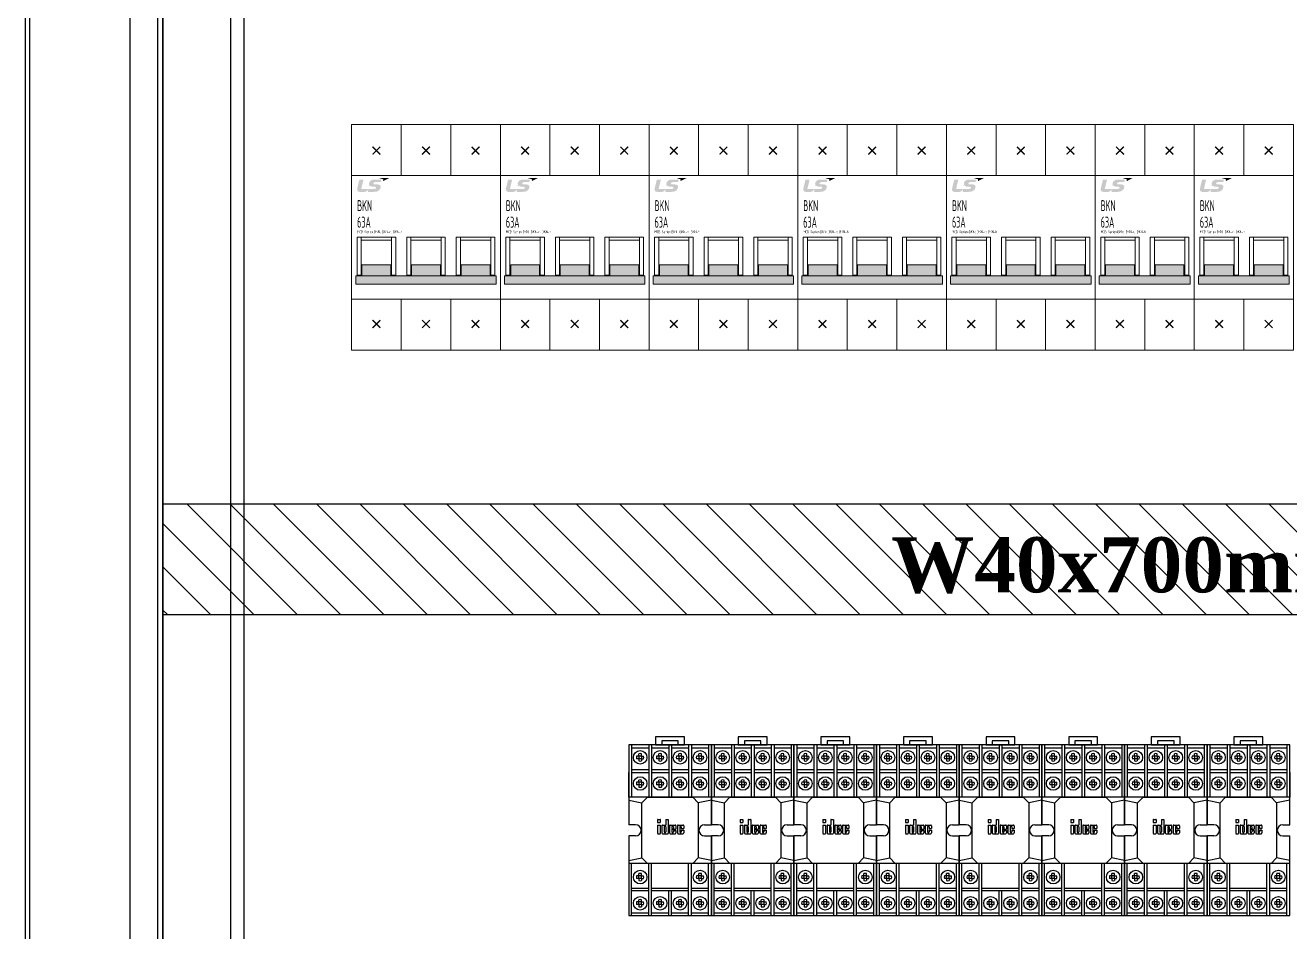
# Model space of a CAD drawing. Header units: millimetres. Extents: x 0 to 3565, y 0 to 2487.
# Drawn here: x 2192.3 to 2651.5, y 1440.3 to 1769.7 of the extents above; entities that cross this region are included whole.
import ezdxf
from ezdxf.enums import TextEntityAlignment as Align

# ---------------------------------------------------------------- set-up
doc = ezdxf.new("R2010")
doc.units = ezdxf.units.MM
doc.linetypes.add('SOLID', pattern=[0])
doc.layers.add('2', color=2, linetype='Continuous')
doc.layers.add('LAYER1$C$L1', color=3, linetype='SOLID')
doc.layers.add('hw_Text', color=7, linetype='Continuous', lineweight=13)
doc.styles.add('Tahoma', font='timesbd.ttf', dxfattribs={"height": 50})
doc.styles.add('WD_IEC', font='isocp2.shx')

# ---------------------------------------------------------------- blocks, each defined once
blk = doc.blocks.new('*U12926')
at = {"color": 20, "linetype": 'ByBlock', "lineweight": 9, "const_width": 0.5}
for points in [[(-1.41, 1.41), (1.41, -1.41)], [(-1.41, -1.41), (1.41, 1.41)]]:
    blk.add_lwpolyline(points, dxfattribs=at)
blk = doc.blocks.new('*U442')
h = blk.add_hatch(color=10)
edge = h.paths.add_edge_path()
edge.add_spline(control_points=[(10.5597, 6.7227), (10.5597, 6.7227), (15.5292, 6.7227), (15.5292, 6.7227), (15.5292, 6.7227), (12.5227, 5.194), (12.5227, 5.194), (12.5227, 5.194), (12.6282, 5.6846), (12.6608, 5.831), (12.6957, 5.9856), (12.6412, 6.0887), (12.451, 6.1474), (12.2549, 6.2072), (10.5597, 6.7227), (10.5597, 6.7227)], knot_values=[0, 0, 0, 0, 1, 1, 1, 2, 2, 2, 3, 3, 3, 4, 4, 4, 5, 5, 5, 5], degree=3, periodic=0)
h = blk.add_hatch(color=152)
edge = h.paths.add_edge_path()
edge.add_spline(control_points=[(8.564, 2.4685), (8.9563, 2.4685), (9.1808, 2.3695), (9.1808, 2.1071), (9.1808, 1.9364), (9.0647, 1.7112), (8.9598, 1.6289), (8.7187, 1.4434), (8.5071, 1.4239), (7.3804, 1.4239), (7.3804, 1.4239), (1.9845, 1.4239), (1.9845, 1.4239), (1.9845, 1.4239), (3.0765, 6), (3.0765, 6), (3.0765, 6), (1.2699, 6), (1.2699, 6), (1.1455, 6), (1.099, 5.9656), (1.0613, 5.8181), (1.0613, 5.8181), (0.0442, 1.6058), (0.0442, 1.6058), (-0.1471, 0.7691), (0.2857, 0), (1.2486, 0), (2.2111, 0), (2.7619, 0), (3.5799, 0), (4.1541, 0), (4.8861, 0.4936), (5.2879, 1.0618), (5.3385, 1.1329), (5.4271, 1.146), (5.3916, 0.9943), (5.3208, 0.6944), (5.236, 0.3324), (5.2144, 0.2429), (5.1738, 0.067), (5.266, 0), (5.3495, 0), (5.3495, 0), (7.4326, 0), (8.0953, 0), (10.4251, 0), (11.3139, 1.1151), (11.4147, 2.4436), (11.4656, 3.1179), (10.9845, 3.6322), (9.6483, 3.6322), (9.6483, 3.6322), (8.9865, 3.6322), (8.6221, 3.6322), (8.2547, 3.6322), (7.8802, 3.7638), (7.8802, 4.0914), (7.8802, 4.4268), (8.308, 4.7296), (8.8585, 4.7296), (8.8585, 4.7296), (11.3596, 4.7296), (11.3596, 4.7296), (11.3596, 4.7296), (11.5587, 5.5206), (11.6019, 5.7037), (11.6558, 5.9342), (11.5877, 6), (11.4182, 6), (11.4182, 6), (8.3288, 6), (8.3288, 6), (6.5328, 6), (5.7269, 4.8013), (5.7269, 3.9445), (5.7269, 3.0871), (6.4178, 2.4697), (8.1984, 2.4697), (8.1984, 2.4697), (8.564, 2.4685), (8.564, 2.4685)], knot_values=[0, 0, 0, 0, 1, 1, 1, 2, 2, 2, 3, 3, 3, 4, 4, 4, 5, 5, 5, 6, 6, 6, 7, 7, 7, 8, 8, 8, 9, 9, 9, 10, 10, 10, 11, 11, 11, 12, 12, 12, 13, 13, 13, 14, 14, 14, 15, 15, 15, 16, 16, 16, 17, 17, 17, 18, 18, 18, 19, 19, 19, 20, 20, 20, 21, 21, 21, 22, 22, 22, 23, 23, 23, 24, 24, 24, 25, 25, 25, 26, 26, 26, 27, 27, 27, 27], degree=3, periodic=0)
at = {"layer": 'Defpoints', "color": 2, "linetype": 'ByBlock', "lineweight": 9}
blk.add_line((5.7544, 3), (5.7544, 3), dxfattribs=at)
blk = doc.blocks.new('*U469')
at = {"linetype": 'ByBlock', "lineweight": 9}
h = blk.add_hatch(color=254, dxfattribs=at)
h.dxf.hatch_style = 1
h.paths.add_polyline_path([(14.25, -14), (14.25, -10), (3.75, -10), (3.75, -14)])
h = blk.add_hatch(color=254, dxfattribs=at)
h.dxf.hatch_style = 1
h.paths.add_polyline_path([(32.25, -14), (32.25, -10), (21.75, -10), (21.75, -14)])
h = blk.add_hatch(color=254, dxfattribs=at)
h.dxf.hatch_style = 1
h.paths.add_polyline_path([(50.25, -14), (50.25, -10), (39.75, -10), (39.75, -14)])
h = blk.add_hatch(color=253, dxfattribs=at)
h.dxf.hatch_style = 1
h.paths.add_polyline_path([(52.5, -17), (52.5, -14), (1.5, -14), (1.5, -17)])
at = {"color": 0, "linetype": 'ByBlock', "lineweight": 9}
for p, q in [((18, 22.5), (18, 41)), ((36, 22.5), (36, 41)), ((18, -22.5), (18, -41)), ((36, -22.5), (36, -41))]:
    blk.add_line(p, q, dxfattribs=at)
at = {"color": 0, "linetype": 'ByBlock', "lineweight": 18}
for points in [[(0, -41), (54, -41), (54, 41), (0, 41)], [(0, -22.5), (54, -22.5), (54, 22.5), (0, 22.5)]]:
    blk.add_lwpolyline(points, close=True, dxfattribs=at)
at = {"color": 0, "linetype": 'ByBlock', "lineweight": 9}
for points in [[(14.5, -1), (14.5, 0), (3.5, 0), (3.5, -1), (3.5, 0), (2, 0), (2, -13.75), (3.5, -13.75), (3.5, -1), (14.5, -1), (14.5, -13.75), (16, -13.75), (16, 0), (14.5, 0)], [(32.5, -1), (32.5, 0), (21.5, 0), (21.5, -1), (21.5, 0), (20, 0), (20, -13.75), (21.5, -13.75), (21.5, -1), (32.5, -1), (32.5, -13.75), (34, -13.75), (34, 0), (32.5, 0)], [(50.5, -1), (50.5, 0), (39.5, 0), (39.5, -1), (39.5, 0), (38, 0), (38, -13.75), (39.5, -13.75), (39.5, -1), (50.5, -1), (50.5, -13.75), (52, -13.75), (52, 0), (50.5, 0)], [(3.75, -10), (14.25, -10), (14.25, -14), (3.75, -14)], [(21.75, -10), (32.25, -10), (32.25, -14), (21.75, -14)], [(39.75, -10), (50.25, -10), (50.25, -14), (39.75, -14)], [(1.5, -14), (52.5, -14), (52.5, -17), (1.5, -17)]]:
    blk.add_lwpolyline(points, close=True, dxfattribs=at)
for p in [(9, 31.5), (27, 31.5), (45, 31.5)]:
    blk.add_blockref('*U12926', p, dxfattribs=at)
at = {"color": 0, "linetype": 'ByBlock', "lineweight": -2, "xscale": 0.75, "yscale": 0.75, "zscale": 0.75}
blk.add_blockref('*U442', (2, 16.5), dxfattribs=at)
at = {"color": 0, "linetype": 'ByBlock', "lineweight": 9, "xscale": -1, "rotation": 180}
for p in [(9, -31.5), (27, -31.5), (45, -31.5)]:
    blk.add_blockref('*U12926', p, dxfattribs=at)
at = {"layer": 'Defpoints', "color": 8, "style": 'WD_IEC', "width": 0.75}
blk.add_text('MCB Series:BKN; BKN-c; BKN-b', height=1, dxfattribs=at).set_placement((2, 1.5))
at = {"layer": 'hw_Text', "style": 'WD_IEC', "width": 0.5, "flags": 12}
blk.add_attdef('TYPE', (2, 9.5), '', height=4, dxfattribs=at)
at = {"layer": 'hw_Text', "color": 1, "style": 'WD_IEC', "width": 0.5, "flags": 12}
blk.add_attdef('RATE', (2, 3.5), '', height=4, dxfattribs=at)
blk = doc.blocks.new('*U481')
at = {"ltscale": 100}
h = blk.add_hatch(dxfattribs=at)
h.set_pattern_fill('ANSI31', color=253, scale=3.5, angle=-90, style=0)
h.set_pattern_definition([(315, (295, -0.0001), (7.85772, 7.85772), [])])
h.paths.add_polyline_path([(-102.5, 40), (-102.5, 0), (597.5, 0), (597.5, 40)])
at = {"color": 253, "ltscale": 150}
blk.add_lwpolyline([(-102.5, 40), (-102.5, 0), (597.5, 0), (597.5, 40)], close=True, dxfattribs=at)
at = {"color": 253, "ltscale": 5, "style": 'Tahoma'}
blk.add_attdef('SIZE2', text='', height=20, dxfattribs=at).set_placement((247.5, 18), align=Align.MIDDLE_CENTER)
blk = doc.blocks.new('*U458')
for p, q in [((-8433.69, 41763.3), (-8433.69, 41744.3)), ((-8427.44, 41763.3), (-8427.44, 41744.3)), ((-8426.44, 41763.3), (-8426.44, 41744.3)), ((-8420.19, 41763.3), (-8420.19, 41744.3)), ((-8419.19, 41763.3), (-8419.19, 41744.3)), ((-8412.94, 41763.3), (-8412.94, 41744.3)), ((-8411.94, 41763.3), (-8411.94, 41744.3)), ((-8405.69, 41763.3), (-8405.69, 41744.3)), ((-8427.44, 41754.3), (-8433.69, 41754.3)), ((-8420.19, 41754.3), (-8426.44, 41754.3)), ((-8412.94, 41754.3), (-8419.19, 41754.3)), ((-8405.69, 41754.3), (-8411.94, 41754.3)), ((-8404.69, 41744.3), (-8434.69, 41744.3)), ((-8432.19, 41734.3), (-8434.69, 41734.3)), ((-8434.69, 41732.3), (-8434.69, 41732.3)), ((-8407.19, 41734.3), (-8404.69, 41734.3)), ((-8404.69, 41732.3), (-8404.69, 41732.3)), ((-8432.19, 41730.3), (-8434.69, 41730.3)), ((-8407.19, 41730.3), (-8404.69, 41730.3)), ((-8404.69, 41720.3), (-8434.69, 41720.3)), ((-8433.69, 41701.3), (-8433.69, 41720.3)), ((-8427.44, 41701.3), (-8427.44, 41720.3)), ((-8426.44, 41701.3), (-8426.44, 41720.3)), ((-8412.94, 41701.3), (-8412.94, 41720.3)), ((-8411.94, 41701.3), (-8411.94, 41720.3)), ((-8405.69, 41701.3), (-8405.69, 41720.3)), ((-8427.44, 41710.3), (-8433.69, 41710.3)), ((-8412.94, 41710.3), (-8426.44, 41710.3)), ((-8420.19, 41701.3), (-8420.19, 41710.3)), ((-8419.19, 41701.3), (-8419.19, 41710.3)), ((-8405.69, 41710.3), (-8411.94, 41710.3))]:
    blk.add_line(p, q)
at = {"color": 251, "linetype": 'Continuous', "true_color": 0x636466}
for p, q in [((-8431.05, 41759.29), (-8431.83, 41759.29)), ((-8431.05, 41759.29), (-8431.05, 41760.07)), ((-8430.07, 41759.29), (-8431.05, 41759.29)), ((-8431.05, 41759.29), (-8431.05, 41758.31)), ((-8430.07, 41759.29), (-8430.07, 41760.07)), ((-8430.07, 41759.29), (-8429.29, 41759.29)), ((-8430.07, 41759.29), (-8430.07, 41758.31)), ((-8423.8, 41759.29), (-8424.58, 41759.29)), ((-8423.8, 41759.29), (-8423.8, 41760.07)), ((-8422.82, 41759.29), (-8423.8, 41759.29)), ((-8423.8, 41759.29), (-8423.8, 41758.31)), ((-8422.82, 41759.29), (-8422.82, 41760.07)), ((-8422.82, 41759.29), (-8422.04, 41759.29)), ((-8422.82, 41759.29), (-8422.82, 41758.31)), ((-8416.55, 41759.29), (-8417.33, 41759.29)), ((-8416.55, 41759.29), (-8416.55, 41760.07)), ((-8415.57, 41759.29), (-8416.55, 41759.29)), ((-8416.55, 41759.29), (-8416.55, 41758.31)), ((-8415.57, 41759.29), (-8415.57, 41760.07)), ((-8415.57, 41759.29), (-8414.79, 41759.29)), ((-8415.57, 41759.29), (-8415.57, 41758.31)), ((-8409.3, 41759.29), (-8410.08, 41759.29)), ((-8409.3, 41759.29), (-8409.3, 41760.07)), ((-8408.32, 41759.29), (-8409.3, 41759.29)), ((-8409.3, 41759.29), (-8409.3, 41758.31)), ((-8408.32, 41759.29), (-8408.32, 41760.07)), ((-8408.32, 41759.29), (-8407.54, 41759.29)), ((-8408.32, 41759.29), (-8408.32, 41758.31)), ((-8431.05, 41758.31), (-8431.83, 41758.31)), ((-8431.05, 41758.31), (-8431.05, 41757.53)), ((-8430.07, 41758.31), (-8431.05, 41758.31)), ((-8430.07, 41758.31), (-8430.07, 41757.53)), ((-8430.07, 41758.31), (-8429.29, 41758.31)), ((-8423.8, 41758.31), (-8424.58, 41758.31)), ((-8422.82, 41758.31), (-8423.8, 41758.31)), ((-8423.8, 41758.31), (-8423.8, 41757.53)), ((-8422.82, 41758.31), (-8422.82, 41757.53)), ((-8422.82, 41758.31), (-8422.04, 41758.31)), ((-8416.55, 41758.31), (-8417.33, 41758.31)), ((-8415.57, 41758.31), (-8416.55, 41758.31)), ((-8416.55, 41758.31), (-8416.55, 41757.53)), ((-8415.57, 41758.31), (-8415.57, 41757.53)), ((-8415.57, 41758.31), (-8414.79, 41758.31)), ((-8409.3, 41758.31), (-8410.08, 41758.31)), ((-8409.3, 41758.31), (-8409.3, 41757.53)), ((-8408.32, 41758.31), (-8409.3, 41758.31)), ((-8408.32, 41758.31), (-8407.54, 41758.31)), ((-8408.32, 41758.31), (-8408.32, 41757.53)), ((-8431.05, 41749.79), (-8431.83, 41749.79)), ((-8431.05, 41749.79), (-8431.05, 41750.57)), ((-8431.05, 41749.79), (-8431.05, 41748.81)), ((-8430.07, 41749.79), (-8431.05, 41749.79)), ((-8430.07, 41749.79), (-8430.07, 41750.57)), ((-8430.07, 41749.79), (-8429.29, 41749.79)), ((-8430.07, 41749.79), (-8430.07, 41748.81)), ((-8423.8, 41749.79), (-8424.58, 41749.79)), ((-8423.8, 41749.79), (-8423.8, 41750.57)), ((-8422.82, 41749.79), (-8423.8, 41749.79)), ((-8423.8, 41749.79), (-8423.8, 41748.81)), ((-8422.82, 41749.79), (-8422.82, 41750.57)), ((-8422.82, 41749.79), (-8422.04, 41749.79)), ((-8422.82, 41749.79), (-8422.82, 41748.81)), ((-8416.55, 41749.79), (-8417.33, 41749.79)), ((-8416.55, 41749.79), (-8416.55, 41750.57)), ((-8415.57, 41749.79), (-8416.55, 41749.79)), ((-8416.55, 41749.79), (-8416.55, 41748.81)), ((-8415.57, 41749.79), (-8415.57, 41750.57)), ((-8415.57, 41749.79), (-8414.79, 41749.79)), ((-8415.57, 41749.79), (-8415.57, 41748.81)), ((-8409.3, 41749.79), (-8410.08, 41749.79)), ((-8409.3, 41749.79), (-8409.3, 41750.57)), ((-8409.3, 41749.79), (-8409.3, 41748.81)), ((-8408.32, 41749.79), (-8409.3, 41749.79)), ((-8408.32, 41749.79), (-8408.32, 41750.57)), ((-8408.32, 41749.79), (-8407.54, 41749.79)), ((-8408.32, 41749.79), (-8408.32, 41748.81)), ((-8431.05, 41748.81), (-8431.83, 41748.81)), ((-8431.05, 41748.81), (-8431.05, 41748.03)), ((-8430.07, 41748.81), (-8431.05, 41748.81)), ((-8430.07, 41748.81), (-8430.07, 41748.03)), ((-8430.07, 41748.81), (-8429.29, 41748.81)), ((-8423.8, 41748.81), (-8424.58, 41748.81)), ((-8422.82, 41748.81), (-8423.8, 41748.81)), ((-8423.8, 41748.81), (-8423.8, 41748.03)), ((-8422.82, 41748.81), (-8422.82, 41748.03)), ((-8422.82, 41748.81), (-8422.04, 41748.81)), ((-8416.55, 41748.81), (-8417.33, 41748.81)), ((-8415.57, 41748.81), (-8416.55, 41748.81)), ((-8416.55, 41748.81), (-8416.55, 41748.03)), ((-8415.57, 41748.81), (-8415.57, 41748.03)), ((-8415.57, 41748.81), (-8414.79, 41748.81)), ((-8409.3, 41748.81), (-8410.08, 41748.81)), ((-8409.3, 41748.81), (-8409.3, 41748.03)), ((-8408.32, 41748.81), (-8409.3, 41748.81)), ((-8408.32, 41748.81), (-8407.54, 41748.81)), ((-8408.32, 41748.81), (-8408.32, 41748.03)), ((-8431.05, 41715.79), (-8431.83, 41715.79)), ((-8431.05, 41714.81), (-8431.83, 41714.81)), ((-8431.05, 41715.79), (-8431.05, 41716.57)), ((-8431.05, 41714.81), (-8431.05, 41715.79)), ((-8430.07, 41715.79), (-8431.05, 41715.79)), ((-8431.05, 41714.81), (-8431.05, 41714.03)), ((-8430.07, 41714.81), (-8431.05, 41714.81)), ((-8430.07, 41715.79), (-8430.07, 41716.57)), ((-8430.07, 41715.79), (-8429.29, 41715.79)), ((-8430.07, 41714.81), (-8430.07, 41715.79)), ((-8430.07, 41714.81), (-8430.07, 41714.03)), ((-8430.07, 41714.81), (-8429.29, 41714.81)), ((-8409.3, 41715.79), (-8410.08, 41715.79)), ((-8409.3, 41714.81), (-8410.08, 41714.81)), ((-8409.3, 41715.79), (-8409.3, 41716.57)), ((-8409.3, 41714.81), (-8409.3, 41715.79)), ((-8408.32, 41715.79), (-8409.3, 41715.79)), ((-8409.3, 41714.81), (-8409.3, 41714.03)), ((-8408.32, 41714.81), (-8409.3, 41714.81)), ((-8408.32, 41715.79), (-8408.32, 41716.57)), ((-8408.32, 41715.79), (-8407.54, 41715.79)), ((-8408.32, 41714.81), (-8408.32, 41715.79)), ((-8408.32, 41714.81), (-8408.32, 41714.03)), ((-8408.32, 41714.81), (-8407.54, 41714.81)), ((-8431.05, 41706.29), (-8431.83, 41706.29)), ((-8431.05, 41705.31), (-8431.83, 41705.31)), ((-8431.05, 41706.29), (-8431.05, 41707.07)), ((-8431.05, 41705.31), (-8431.05, 41706.29)), ((-8430.07, 41706.29), (-8431.05, 41706.29)), ((-8431.05, 41705.31), (-8431.05, 41704.53)), ((-8430.07, 41705.31), (-8431.05, 41705.31)), ((-8430.07, 41706.29), (-8430.07, 41707.07)), ((-8430.07, 41706.29), (-8429.29, 41706.29)), ((-8430.07, 41705.31), (-8430.07, 41706.29)), ((-8430.07, 41705.31), (-8430.07, 41704.53)), ((-8430.07, 41705.31), (-8429.29, 41705.31)), ((-8423.8, 41706.29), (-8424.58, 41706.29)), ((-8423.8, 41705.31), (-8424.58, 41705.31)), ((-8423.8, 41706.29), (-8423.8, 41707.07)), ((-8422.82, 41706.29), (-8423.8, 41706.29)), ((-8423.8, 41705.31), (-8423.8, 41706.29)), ((-8423.8, 41705.31), (-8423.8, 41704.53)), ((-8422.82, 41705.31), (-8423.8, 41705.31)), ((-8422.82, 41706.29), (-8422.82, 41707.07)), ((-8422.82, 41706.29), (-8422.04, 41706.29)), ((-8422.82, 41705.31), (-8422.82, 41706.29)), ((-8422.82, 41705.31), (-8422.82, 41704.53)), ((-8422.82, 41705.31), (-8422.04, 41705.31)), ((-8416.55, 41706.29), (-8417.33, 41706.29)), ((-8416.55, 41705.31), (-8417.33, 41705.31)), ((-8416.55, 41706.29), (-8416.55, 41707.07)), ((-8415.57, 41706.29), (-8416.55, 41706.29)), ((-8416.55, 41705.31), (-8416.55, 41706.29)), ((-8415.57, 41705.31), (-8416.55, 41705.31)), ((-8416.55, 41705.31), (-8416.55, 41704.53)), ((-8415.57, 41706.29), (-8415.57, 41707.07)), ((-8415.57, 41706.29), (-8414.79, 41706.29)), ((-8415.57, 41705.31), (-8415.57, 41706.29)), ((-8415.57, 41705.31), (-8415.57, 41704.53)), ((-8415.57, 41705.31), (-8414.79, 41705.31)), ((-8409.3, 41706.29), (-8410.08, 41706.29)), ((-8409.3, 41705.31), (-8410.08, 41705.31)), ((-8409.3, 41706.29), (-8409.3, 41707.07)), ((-8409.3, 41705.31), (-8409.3, 41706.29)), ((-8408.32, 41706.29), (-8409.3, 41706.29)), ((-8409.3, 41705.31), (-8409.3, 41704.53)), ((-8408.32, 41705.31), (-8409.3, 41705.31)), ((-8408.32, 41706.29), (-8408.32, 41707.07)), ((-8408.32, 41706.29), (-8407.54, 41706.29)), ((-8408.32, 41705.31), (-8408.32, 41706.29)), ((-8408.32, 41705.31), (-8408.32, 41704.53)), ((-8408.32, 41705.31), (-8407.54, 41705.31))]:
    blk.add_line(p, q, dxfattribs=at)
at = {"color": 4}
for p, q in [((-8434.69, 41743.3), (-8429.94, 41742.3)), ((-8404.69, 41743.3), (-8409.44, 41742.3)), ((-8434.69, 41721.3), (-8429.94, 41722.3)), ((-8404.69, 41721.3), (-8409.44, 41722.3))]:
    blk.add_line(p, q, dxfattribs=at)
for points in [[(-8424.94, 41763.3), (-8414.44, 41763.3), (-8414.44, 41766.3), (-8424.94, 41766.3)], [(-8422.69, 41763.3), (-8416.69, 41763.3), (-8416.69, 41764.8), (-8422.69, 41764.8)], [(-8427.94, 41744.3), (-8411.44, 41744.3), (-8409.44, 41742.3), (-8409.44, 41722.3), (-8411.44, 41720.3), (-8427.94, 41720.3), (-8429.94, 41722.3), (-8429.94, 41742.3)]]:
    blk.add_lwpolyline(points, close=True, dxfattribs=at)
for points in [[(-8404.69, 41734.3), (-8404.69, 41763.3), (-8434.69, 41763.3), (-8434.69, 41734.3)], [(-8433.69, 41762.3), (-8427.44, 41762.3)], [(-8426.44, 41762.3), (-8420.19, 41762.3)], [(-8419.19, 41762.3), (-8412.94, 41762.3)], [(-8411.94, 41762.3), (-8405.69, 41762.3)], [(-8404.69, 41753.3), (-8404.69, 41744.3), (-8434.69, 41744.3), (-8434.69, 41753.3)], [(-8433.69, 41753.3), (-8427.44, 41753.3)], [(-8426.44, 41753.3), (-8420.19, 41753.3)], [(-8419.19, 41753.3), (-8412.94, 41753.3)], [(-8411.94, 41753.3), (-8405.69, 41753.3)], [(-8434.69, 41730.3), (-8434.69, 41701.3), (-8404.69, 41701.3), (-8404.69, 41730.3)], [(-8404.69, 41711.3), (-8404.69, 41720.3), (-8434.69, 41720.3), (-8434.69, 41711.3)], [(-8433.69, 41711.3), (-8427.44, 41711.3)], [(-8426.44, 41711.3), (-8412.94, 41711.3)], [(-8411.94, 41711.3), (-8405.69, 41711.3)], [(-8433.69, 41702.3), (-8427.44, 41702.3)], [(-8426.44, 41702.3), (-8420.19, 41702.3)], [(-8419.19, 41702.3), (-8412.94, 41702.3)], [(-8411.94, 41702.3), (-8405.69, 41702.3)]]:
    blk.add_lwpolyline(points)
at = {"color": 251, "linetype": 'Continuous', "true_color": 0x636466}
for centre in [(-8430.56, 41758.8), (-8423.31, 41758.8), (-8416.06, 41758.8), (-8408.81, 41758.8), (-8430.56, 41749.3), (-8423.31, 41749.3), (-8416.06, 41749.3), (-8408.81, 41749.3), (-8430.56, 41715.3), (-8408.81, 41715.3), (-8430.56, 41705.8), (-8423.31, 41705.8), (-8416.06, 41705.8), (-8408.81, 41705.8)]:
    blk.add_circle(centre, 2.46, dxfattribs=at)
for centre, start, end in [((-8430.56, 41758.8), 158.8377, 201.1623), ((-8430.56, 41758.8), 68.8377, 111.1623), ((-8430.56, 41758.8), 338.8377, 21.1623), ((-8423.31, 41758.8), 158.8377, 201.1623), ((-8423.31, 41758.8), 68.8377, 111.1623), ((-8423.31, 41758.8), 338.8377, 21.1623), ((-8416.06, 41758.8), 158.8377, 201.1623), ((-8416.06, 41758.8), 68.8377, 111.1623), ((-8416.06, 41758.8), 338.8377, 21.1623), ((-8408.81, 41758.8), 158.8377, 201.1623), ((-8408.81, 41758.8), 68.8377, 111.1623), ((-8408.81, 41758.8), 338.8377, 21.1623), ((-8430.56, 41758.8), 248.8377, 291.1623), ((-8423.31, 41758.8), 248.8377, 291.1623), ((-8416.06, 41758.8), 248.8377, 291.1623), ((-8408.81, 41758.8), 248.8377, 291.1623), ((-8430.56, 41749.3), 158.8377, 201.1623), ((-8430.56, 41749.3), 68.8377, 111.1623), ((-8430.56, 41749.3), 338.8377, 21.1623), ((-8423.31, 41749.3), 158.8377, 201.1623), ((-8423.31, 41749.3), 68.8377, 111.1623), ((-8423.31, 41749.3), 338.8377, 21.1623), ((-8416.06, 41749.3), 158.8377, 201.1623), ((-8416.06, 41749.3), 68.8377, 111.1623), ((-8416.06, 41749.3), 338.8377, 21.1623), ((-8408.81, 41749.3), 158.8377, 201.1623), ((-8408.81, 41749.3), 68.8377, 111.1623), ((-8408.81, 41749.3), 338.8377, 21.1623), ((-8430.56, 41749.3), 248.8377, 291.1623), ((-8423.31, 41749.3), 248.8377, 291.1623), ((-8416.06, 41749.3), 248.8377, 291.1623), ((-8408.81, 41749.3), 248.8377, 291.1623), ((-8430.56, 41715.3), 158.8377, 201.1623), ((-8430.56, 41715.3), 68.8377, 111.1623), ((-8430.56, 41715.3), 248.8377, 291.1623), ((-8430.56, 41715.3), 338.8377, 21.1623), ((-8408.81, 41715.3), 158.8377, 201.1623), ((-8408.81, 41715.3), 68.8377, 111.1623), ((-8408.81, 41715.3), 248.8377, 291.1623), ((-8408.81, 41715.3), 338.8377, 21.1623), ((-8430.56, 41705.8), 158.8377, 201.1623), ((-8430.56, 41705.8), 68.8377, 111.1623), ((-8430.56, 41705.8), 248.8377, 291.1623), ((-8430.56, 41705.8), 338.8377, 21.1623), ((-8423.31, 41705.8), 158.8377, 201.1623), ((-8423.31, 41705.8), 68.8377, 111.1623), ((-8423.31, 41705.8), 248.8377, 291.1623), ((-8423.31, 41705.8), 338.8377, 21.1623), ((-8416.06, 41705.8), 158.8377, 201.1623), ((-8416.06, 41705.8), 68.8377, 111.1623), ((-8416.06, 41705.8), 248.8377, 291.1623), ((-8416.06, 41705.8), 338.8377, 21.1623), ((-8408.81, 41705.8), 158.8377, 201.1623), ((-8408.81, 41705.8), 68.8377, 111.1623), ((-8408.81, 41705.8), 248.8377, 291.1623), ((-8408.81, 41705.8), 338.8377, 21.1623)]:
    blk.add_arc(centre, 1.36, start, end, dxfattribs=at)
for centre, start, end in [((-8432.19, 41732.3), 270, 90), ((-8407.19, 41732.3), 90, 270)]:
    blk.add_arc(centre, 2, start, end)
at = {"layer": 'LAYER1$C$L1', "color": 4}
for p, q in [((-8424.22, 41736.17), (-8424.22, 41735.17)), ((-8424.19, 41736.19), (-8423.25, 41736.19)), ((-8423.23, 41736.17), (-8423.23, 41735.17)), ((-8421.28, 41736.17), (-8421.28, 41734.19)), ((-8421.25, 41736.19), (-8420.43, 41736.19)), ((-8420.4, 41736.17), (-8420.4, 41731.11)), ((-8424.22, 41735.17), (-8423.23, 41735.17)), ((-8424.22, 41734.19), (-8424.22, 41731.11)), ((-8424.22, 41734.19), (-8423.23, 41734.19)), ((-8423.23, 41734.19), (-8423.23, 41731.11)), ((-8422.69, 41733.93), (-8422.69, 41731.34)), ((-8422.43, 41734.19), (-8421.28, 41734.19)), ((-8421.81, 41733.52), (-8421.81, 41731.75)), ((-8421.28, 41733.52), (-8421.28, 41731.75)), ((-8419.86, 41733.93), (-8419.86, 41731.34)), ((-8419.6, 41734.19), (-8417.84, 41734.19)), ((-8418.99, 41733.52), (-8418.99, 41732.9)), ((-8418.99, 41732.9), (-8418.45, 41732.9)), ((-8418.99, 41732.73), (-8418.99, 41731.75)), ((-8418.99, 41732.73), (-8417.57, 41732.73)), ((-8418.45, 41733.52), (-8418.45, 41732.9)), ((-8418.45, 41732.19), (-8417.57, 41732.19)), ((-8418.45, 41732.19), (-8418.45, 41731.75)), ((-8417.57, 41733.93), (-8417.57, 41732.73)), ((-8417.57, 41732.19), (-8417.57, 41731.34)), ((-8417.04, 41733.93), (-8417.04, 41731.34)), ((-8416.78, 41734.19), (-8415.01, 41734.19)), ((-8416.16, 41733.52), (-8416.16, 41731.75)), ((-8415.63, 41733.52), (-8415.63, 41732.9)), ((-8415.63, 41732.9), (-8414.75, 41732.9)), ((-8415.63, 41732.37), (-8414.75, 41732.37)), ((-8415.63, 41732.37), (-8415.63, 41731.75)), ((-8414.75, 41733.93), (-8414.75, 41732.9)), ((-8414.75, 41732.37), (-8414.75, 41731.34)), ((-8424.19, 41731.08), (-8423.25, 41731.08)), ((-8422.43, 41731.08), (-8420.43, 41731.08)), ((-8419.6, 41731.08), (-8417.84, 41731.08)), ((-8416.78, 41731.08), (-8415.01, 41731.08))]:
    blk.add_line(p, q, dxfattribs=at)
for centre, radius, start, end in [((-8424.19, 41736.17), 0.0269, 89.9999, 180), ((-8423.25, 41736.17), 0.0269, 0, 89.9999), ((-8421.25, 41736.17), 0.0269, 89.9999, 180), ((-8420.43, 41736.17), 0.0269, 0, 89.9999), ((-8422.43, 41733.93), 0.262, 89.9999, 180), ((-8422.43, 41731.34), 0.262, 180, 270), ((-8421.54, 41733.52), 0.267, 0, 180), ((-8421.54, 41731.75), 0.267, 180, 360), ((-8419.6, 41733.93), 0.262, 89.9999, 180), ((-8419.6, 41731.34), 0.262, 180, 270), ((-8418.72, 41733.52), 0.267, 0, 180), ((-8418.72, 41731.75), 0.267, 180, 360), ((-8417.84, 41733.93), 0.262, 0, 89.9999), ((-8417.84, 41731.34), 0.262, 270.0001, 0), ((-8416.78, 41733.93), 0.262, 89.9999, 180), ((-8416.78, 41731.34), 0.262, 180, 270), ((-8415.89, 41733.52), 0.267, 0, 180), ((-8415.89, 41731.75), 0.267, 180, 360), ((-8415.01, 41733.93), 0.262, 0, 89.9999), ((-8415.01, 41731.34), 0.262, 270.0001, 0), ((-8424.19, 41731.11), 0.0269, 180, 270), ((-8423.25, 41731.11), 0.0269, 270.0001, 0), ((-8420.43, 41731.11), 0.0269, 270.0001, 0)]:
    blk.add_arc(centre, radius, start, end, dxfattribs=at)
blk = doc.blocks.new('*U470')
at = {"linetype": 'ByBlock', "lineweight": 9}
h = blk.add_hatch(color=254, dxfattribs=at)
h.dxf.hatch_style = 1
h.paths.add_polyline_path([(14.25, -14), (14.25, -10), (3.75, -10), (3.75, -14)])
h = blk.add_hatch(color=254, dxfattribs=at)
h.dxf.hatch_style = 1
h.paths.add_polyline_path([(32.25, -14), (32.25, -10), (21.75, -10), (21.75, -14)])
h = blk.add_hatch(color=253, dxfattribs=at)
h.dxf.hatch_style = 1
h.paths.add_polyline_path([(34.5, -17), (34.5, -14), (1.5, -14), (1.5, -17)])
at = {"color": 0, "linetype": 'ByBlock', "lineweight": 9}
for p, q in [((18, 22.5), (18, 41)), ((18, -22.5), (18, -41))]:
    blk.add_line(p, q, dxfattribs=at)
at = {"color": 0, "linetype": 'ByBlock', "lineweight": 18}
for points in [[(0, -41), (36, -41), (36, 41), (0, 41)], [(0, -22.5), (36, -22.5), (36, 22.5), (0, 22.5)]]:
    blk.add_lwpolyline(points, close=True, dxfattribs=at)
at = {"color": 0, "linetype": 'ByBlock', "lineweight": 9}
for points in [[(14.5, -1), (14.5, 0), (3.5, 0), (3.5, -1), (3.5, 0), (2, 0), (2, -13.75), (3.5, -13.75), (3.5, -1), (14.5, -1), (14.5, -13.75), (16, -13.75), (16, 0), (14.5, 0)], [(32.5, -1), (32.5, 0), (21.5, 0), (21.5, -1), (21.5, 0), (20, 0), (20, -13.75), (21.5, -13.75), (21.5, -1), (32.5, -1), (32.5, -13.75), (34, -13.75), (34, 0), (32.5, 0)], [(3.75, -10), (14.25, -10), (14.25, -14), (3.75, -14)], [(21.75, -10), (32.25, -10), (32.25, -14), (21.75, -14)], [(1.5, -14), (34.5, -14), (34.5, -17), (1.5, -17)]]:
    blk.add_lwpolyline(points, close=True, dxfattribs=at)
for p in [(9, 31.5), (27, 31.5)]:
    blk.add_blockref('*U12926', p, dxfattribs=at)
at = {"color": 0, "linetype": 'ByBlock', "lineweight": -2, "xscale": 0.75, "yscale": 0.75, "zscale": 0.75}
blk.add_blockref('*U442', (2, 16.5), dxfattribs=at)
at = {"color": 0, "linetype": 'ByBlock', "lineweight": 9, "xscale": -1, "rotation": 180}
for p in [(9, -31.5), (27, -31.5)]:
    blk.add_blockref('*U12926', p, dxfattribs=at)
at = {"layer": 'Defpoints', "color": 8, "style": 'WD_IEC', "width": 0.75}
blk.add_text('MCB Series:BKN; BKN-c; BKN-b', height=1, dxfattribs=at).set_placement((2, 1.5))
at = {"layer": 'hw_Text', "style": 'WD_IEC', "width": 0.5, "flags": 12}
blk.add_attdef('TYPE', (2, 9.5), '', height=4, dxfattribs=at)
at = {"layer": 'hw_Text', "color": 1, "style": 'WD_IEC', "width": 0.5, "flags": 12}
blk.add_attdef('RATE', (2, 3.5), '', height=4, dxfattribs=at)

msp = doc.modelspace()

# ---------------------------------------------------------------- linework, layer by layer
at = {"color": 7}
for points in [[(2192.34, 1184.58), (2992.34, 1184.58), (2992.34, 2284.58), (2192.34, 2284.58)], [(2193.84, 1186.08), (2990.84, 1186.08), (2990.84, 2283.08), (2193.84, 2283.08)], [(2230.34, 1222.58), (2954.34, 1222.58), (2954.34, 2224.08), (2230.34, 2224.08)], [(2240.34, 1232.58), (2944.34, 1232.58), (2944.34, 2214.08), (2240.34, 2214.08)]]:
    msp.add_lwpolyline(points, close=True, dxfattribs=at)
msp.add_lwpolyline([(2242.34, 2232.31), (2942.34, 2232.31), (2942.34, 1232.31), (2242.34, 1232.31)], close=True)
at = {"color": 1}
msp.add_lwpolyline([(2271.84, 2209.08), (2912.84, 2209.08), (2912.84, 1237.58), (2271.84, 1237.58)], close=True, dxfattribs=at)
at = {"color": 5}
msp.add_lwpolyline([(2266.84, 1259.08), (2917.84, 1259.08), (2917.84, 2187.58), (2266.84, 2187.58)], close=True, dxfattribs=at)
at = {"layer": '2', "color": 7}
msp.add_line((2242.34, 2146.31), (2242.34, 1232.31), dxfattribs=at)

# ---------------------------------------------------------------- block references
at = {"color": 0, "linetype": 'ByBlock', "lineweight": 9}
for name, p in [('*U469', (2310.84, 1692.64)), ('*U469', (2364.84, 1692.64)), ('*U469', (2418.84, 1692.64)), ('*U469', (2472.84, 1692.64)), ('*U469', (2526.84, 1692.64)), ('*U470', (2580.84, 1692.64)), ('*U470', (2616.84, 1692.64))]:
    msp.add_blockref(name, p, dxfattribs=at).add_auto_attribs({'TYPE': 'BKN', 'RATE': '63A'})
at = {"ltscale": 5}
msp.add_blockref('*U481', (2344.84, 1555.63), dxfattribs=at).add_auto_attribs({'SIZE2': 'W40x700mm'})
for p in [(10846.16, -40255.13), (10876.16, -40255.13), (10906.16, -40255.13), (10936.16, -40255.13), (10966.16, -40255.13), (10996.16, -40255.13), (11026.16, -40255.13), (11056.16, -40255.13)]:
    msp.add_blockref('*U458', p)

doc.saveas('drawing.dxf')
